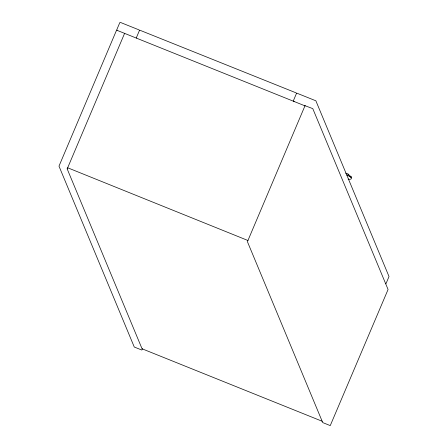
<?xml version="1.0" encoding="UTF-8"?>
<svg xmlns="http://www.w3.org/2000/svg" width="448" height="448" viewBox="0 0 448 448"><rect width="100%" height="100%" fill="white"/><g stroke="black" fill="none" stroke-linecap="round" stroke-linejoin="round"><path stroke-width="0.67" d="M294.028 101.769L293.49 100.481L296.458 93.47L296.234 92.921L139.983 30.268L139.423 30.503L136.455 37.514L136.685 38.063M142.576 348.667L141.809 350.039L134.271 347.021L58.985 166.152L116.575 30.145L124.432 33.292M67.2 168.958L67.698 167.787L247.974 240.509M296.458 93.47L297.018 93.234L315.862 100.794L389.015 276.534L386.047 283.545L385.493 283.78M348.135 179.133C351.45 180.264 353.332 177.33 349.216 176.204M345.621 173.113L348.046 174.126M67.11 168.739L142.055 348.779L322.235 421.282M346.836 175.05L348.158 175.655M348.102 175.633L349.373 176.277M348.118 174.171L350.941 176.674M347.833 173.998L348.404 174.334M350.129 176.73L351.058 177.492L350.997 176.725M350.728 176.439L351.047 176.781M305.105 105.907L124.594 33.37L67.62 167.91M139.423 30.503L139.199 29.954L120.355 22.4L119.795 22.63L116.827 29.641L117.057 30.19M305.021 105.7L247.425 241.707L322.711 422.576L330.249 425.6L388.069 289.498L312.782 108.629L305.021 105.7"/></g></svg>
